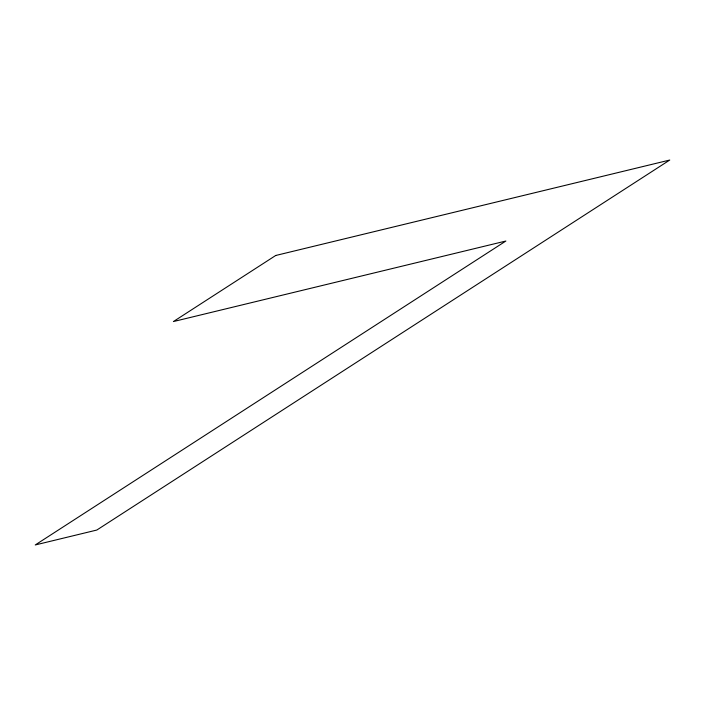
<?xml version="1.0" encoding="UTF-8"?>
<svg xmlns="http://www.w3.org/2000/svg" width="705" height="705" viewBox="0 0 705 705"><rect width="100%" height="100%" fill="white"/><g stroke="black" fill="none" stroke-linecap="round" stroke-linejoin="round"><path stroke-width="1.06" d="M275.717 255.483L173.404 321.559L505.873 241.031L35.25 544.956L96.814 530.045L669.75 160.044L275.717 255.483"/></g></svg>
